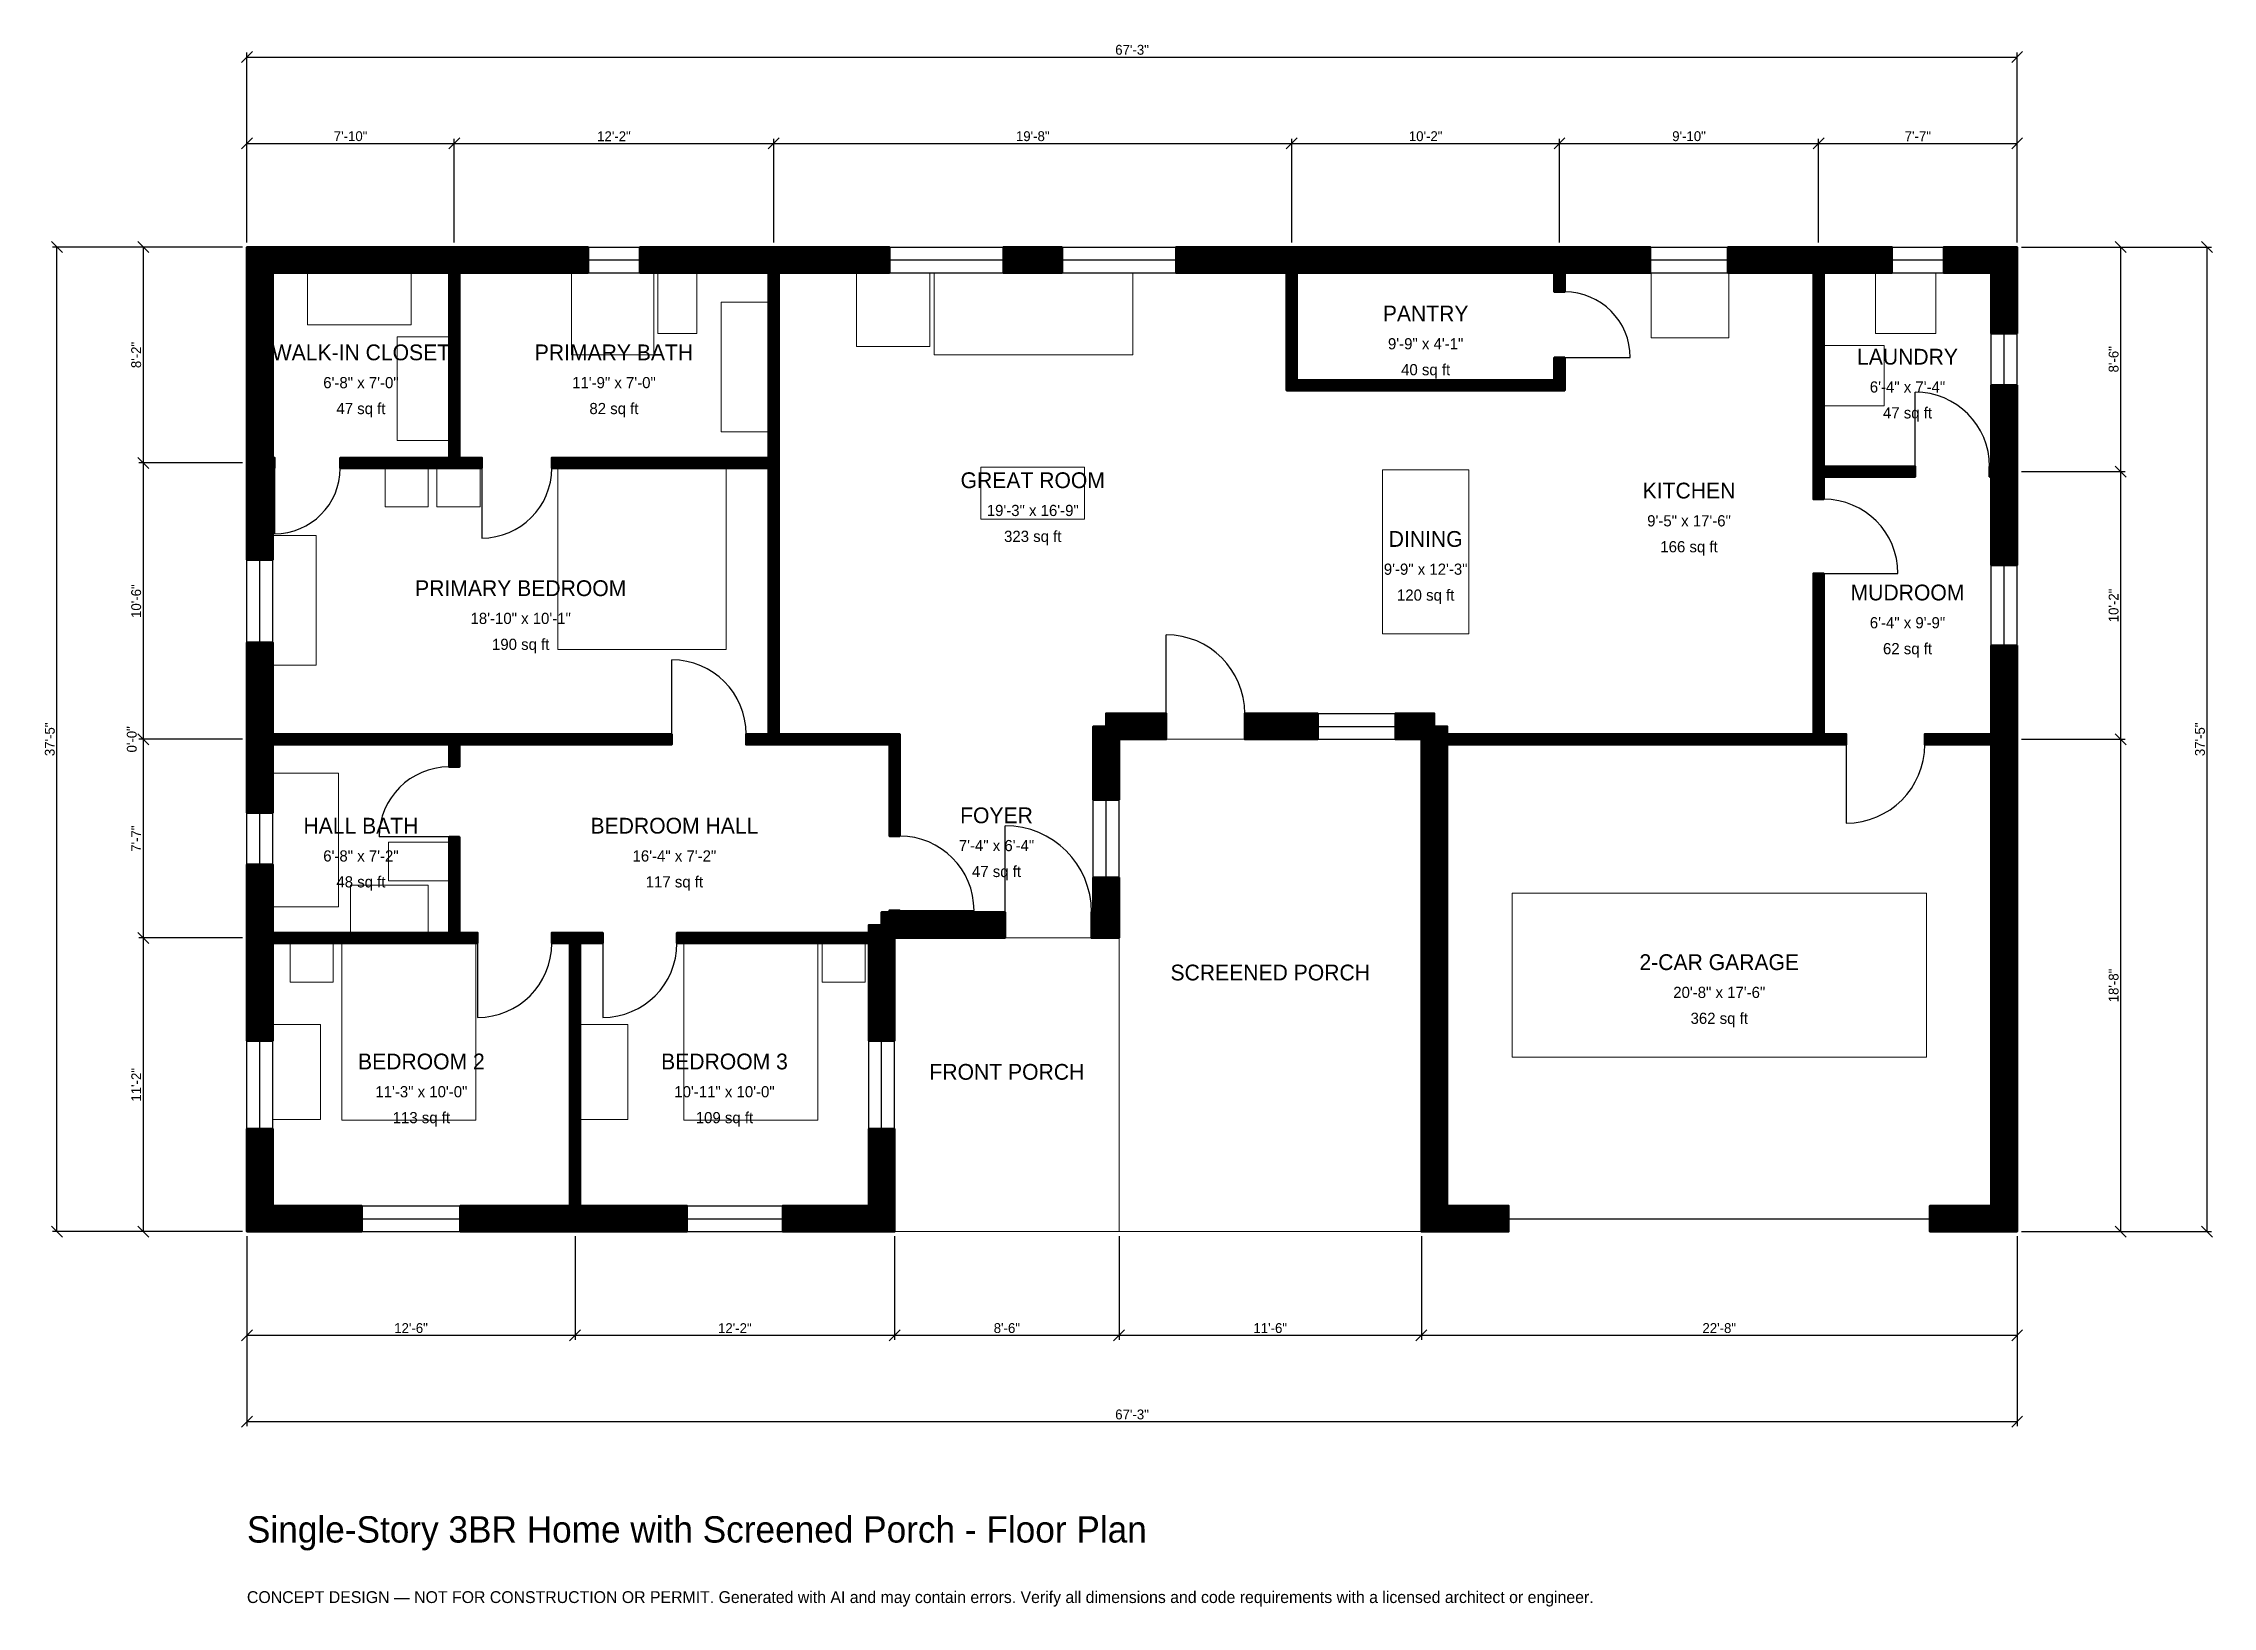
# Model space of a CAD drawing. Header units: inches. Extents: x -93 to 896, y -171 to 542.
import ezdxf
from ezdxf.enums import TextEntityAlignment as Align

# ---------------------------------------------------------------- set-up
doc = ezdxf.new("R2010")
doc.units = ezdxf.units.IN
doc.header["$MEASUREMENT"] = 0
doc.linetypes.add('DASHED', pattern=[0.6, 0.5, -0.1])
for name, color, linetype, lineweight in [('A-ANNO-DIMS', 1, 'Continuous', 13), ('A-ANNO-TEXT', 7, 'Continuous', 18), ('A-AREA-IDEN', 7, 'Continuous', 18), ('A-DOOR', 2, 'Continuous', 25), ('A-FLOR-FIXT', 9, 'Continuous', 13), ('A-FURN', 9, 'Continuous', 13), ('A-GLAZ', 4, 'Continuous', 25), ('A-SITE-PAVE', 8, 'Continuous', 13), ('A-WALL', 7, 'Continuous', 50), ('A-WALL-PATT', 8, 'Continuous', 13)]:
    doc.layers.add(name, color=color, linetype=linetype, lineweight=lineweight)
doc.dimstyles.new('PLAN', dxfattribs={"dimtxt": 4.5, "dimasz": 3, "dimexe": 2, "dimexo": 2, "dimgap": 1, "dimtad": 1, "dimdec": 0, "dimlunit": 4, "dimtsz": 2.5, "dimcen": 2.5, "dimclrd": 1, "dimclre": 1, "dimazin": 3, "dimtfac": 1, "dimtmove": 0, "dimatfit": 3})

msp = doc.modelspace()

# ---------------------------------------------------------------- hatches: boundary and pattern name
at = {"layer": 'A-WALL-PATT'}
h = msp.add_hatch(dxfattribs=at)
h.set_pattern_fill('ANSI31', color=8, scale=0.8)
h.paths.add_polyline_path([(143.7008, 0), (97.2441, 0), (97.2441, 11.811), (143.7008, 11.811), (147.2441, 11.811), (147.2441, 131.4961), (138.9764, 131.4961), (138.9764, 136.2205), (147.2441, 136.2205), (151.9685, 136.2205), (162.2047, 136.2205), (162.2047, 131.4961), (151.9685, 131.4961), (151.9685, 11.811), (155.5118, 11.811), (200.5906, 11.811), (200.5906, 0), (155.5118, 0), (151.9685, 0), (151.9685, 0), (147.2441, 0), (147.2441, 0), (143.7008, 0)])
h.paths.add_polyline_path([(11.811, 0), (11.811, 0), (0, 0), (0, 0), (0, 0), (0, 0), (0, 11.811), (0, 11.811), (0, 46.8504), (11.811, 46.8504), (11.811, 11.811), (52.3622, 11.811), (52.3622, 0), (11.811, 0)])
h.paths.add_polyline_path([(0, 127.9528), (0, 131.4961), (0, 131.4961), (0, 136.2205), (0, 136.2205), (0, 139.7638), (0, 167.3228), (11.811, 167.3228), (11.811, 139.7638), (11.811, 136.2205), (92.126, 136.2205), (92.126, 179.9213), (96.8504, 179.9213), (96.8504, 136.2205), (105.1181, 136.2205), (105.1181, 131.4961), (96.8504, 131.4961), (92.126, 131.4961), (11.811, 131.4961), (11.811, 127.9528), (11.811, 87.0079), (0, 87.0079), (0, 127.9528)])
h.paths.add_polyline_path([(0, 218.5039), (0, 222.0472), (0, 222.0472), (0, 226.7717), (0, 226.7717), (0, 230.315), (0, 268.5039), (11.811, 268.5039), (11.811, 230.315), (11.811, 226.7717), (92.126, 226.7717), (96.8504, 226.7717), (193.7008, 226.7717), (193.7008, 222.0472), (96.8504, 222.0472), (96.8504, 211.811), (92.126, 211.811), (92.126, 222.0472), (11.811, 222.0472), (11.811, 218.5039), (11.811, 190.9449), (0, 190.9449), (0, 218.5039)])
h.paths.add_polyline_path([(0, 344.4882), (0, 348.0315), (0, 348.0315), (0, 352.7559), (0, 352.7559), (0, 356.2992), (0, 437.0079), (0, 437.0079), (0, 448.8189), (0, 448.8189), (0, 448.8189), (11.811, 448.8189), (11.811, 448.8189), (88.5827, 448.8189), (92.126, 448.8189), (92.126, 448.8189), (96.8504, 448.8189), (96.8504, 448.8189), (100.3937, 448.8189), (155.5118, 448.8189), (155.5118, 437.0079), (100.3937, 437.0079), (96.8504, 437.0079), (96.8504, 352.7559), (107.0866, 352.7559), (107.0866, 348.0315), (96.8504, 348.0315), (92.126, 348.0315), (42.5197, 348.0315), (42.5197, 352.7559), (92.126, 352.7559), (92.126, 437.0079), (88.5827, 437.0079), (11.811, 437.0079), (11.811, 356.2992), (11.811, 352.7559), (12.5984, 352.7559), (12.5984, 348.0315), (11.811, 348.0315), (11.811, 344.4882), (11.811, 306.2992), (0, 306.2992), (0, 344.4882)])
h.paths.add_polyline_path([(234.252, 448.8189), (237.7953, 448.8189), (237.7953, 448.8189), (242.5197, 448.8189), (242.5197, 448.8189), (246.063, 448.8189), (292.9134, 448.8189), (292.9134, 437.0079), (246.063, 437.0079), (242.5197, 437.0079), (242.5197, 352.7559), (242.5197, 348.0315), (242.5197, 226.7717), (292.9134, 226.7717), (297.6378, 226.7717), (297.6378, 222.0472), (297.6378, 180.315), (292.9134, 180.315), (292.9134, 222.0472), (242.5197, 222.0472), (237.7953, 222.0472), (227.5591, 222.0472), (227.5591, 226.7717), (237.7953, 226.7717), (237.7953, 348.0315), (138.9764, 348.0315), (138.9764, 352.7559), (237.7953, 352.7559), (237.7953, 437.0079), (234.252, 437.0079), (179.1339, 437.0079), (179.1339, 448.8189), (234.252, 448.8189)])
h.paths.add_polyline_path([(371.6535, 448.8189), (371.6535, 437.0079), (344.8819, 437.0079), (344.8819, 448.8189), (371.6535, 448.8189)])
h.paths.add_polyline_path([(470.4724, 448.8189), (474.0157, 448.8189), (474.0157, 448.8189), (478.7402, 448.8189), (478.7402, 448.8189), (482.2835, 448.8189), (592.5197, 448.8189), (596.063, 448.8189), (596.063, 448.8189), (600.7874, 448.8189), (600.7874, 448.8189), (604.3307, 448.8189), (639.7638, 448.8189), (639.7638, 437.0079), (604.3307, 437.0079), (600.7874, 437.0079), (600.7874, 428.3465), (596.063, 428.3465), (596.063, 437.0079), (592.5197, 437.0079), (482.2835, 437.0079), (478.7402, 437.0079), (478.7402, 388.189), (596.063, 388.189), (596.063, 398.4252), (600.7874, 398.4252), (600.7874, 388.189), (600.7874, 383.4646), (596.063, 383.4646), (478.7402, 383.4646), (474.0157, 383.4646), (474.0157, 388.189), (474.0157, 437.0079), (470.4724, 437.0079), (423.622, 437.0079), (423.622, 448.8189), (470.4724, 448.8189)])
h.paths.add_polyline_path([(710.6299, 448.8189), (714.1732, 448.8189), (714.1732, 448.8189), (718.8976, 448.8189), (718.8976, 448.8189), (722.4409, 448.8189), (750, 448.8189), (750, 437.0079), (722.4409, 437.0079), (718.8976, 437.0079), (718.8976, 348.8189), (760.6299, 348.8189), (760.6299, 344.0945), (718.8976, 344.0945), (718.8976, 333.8583), (714.1732, 333.8583), (714.1732, 344.0945), (714.1732, 348.8189), (714.1732, 437.0079), (710.6299, 437.0079), (675.1968, 437.0079), (675.1968, 448.8189), (710.6299, 448.8189)])
h.paths.add_polyline_path([(795.2756, 448.8189), (795.2756, 448.8189), (807.0866, 448.8189), (807.0866, 448.8189), (807.0867, 448.8189), (807.0867, 437.0079), (807.0866, 437.0079), (807.0866, 409.4488), (795.2756, 409.4488), (795.2756, 437.0079), (773.622, 437.0079), (773.622, 448.8189), (795.2756, 448.8189)])
h.paths.add_polyline_path([(807.0866, 352.3622), (807.0866, 348.8189), (807.0867, 348.8189), (807.0867, 344.0945), (807.0866, 344.0945), (807.0866, 340.5512), (807.0866, 303.7402), (795.2756, 303.7402), (795.2756, 340.5512), (795.2756, 344.0945), (794.4882, 344.0945), (794.4882, 348.8189), (795.2756, 348.8189), (795.2756, 352.3622), (795.2756, 385.8268), (807.0866, 385.8268), (807.0866, 352.3622)])
h.paths.add_polyline_path([(807.0866, 230.315), (807.0866, 226.7717), (807.0867, 226.7717), (807.0867, 222.0472), (807.0866, 222.0472), (807.0866, 218.5039), (807.0866, 11.811), (807.0867, 11.811), (807.0867, 0), (807.0866, 0), (807.0866, 0), (795.2756, 0), (795.2756, 0), (767.3228, 0), (767.3228, 11.811), (795.2756, 11.811), (795.2756, 218.5039), (795.2756, 222.0472), (764.9606, 222.0472), (764.9606, 226.7717), (795.2756, 226.7717), (795.2756, 230.315), (795.2756, 267.126), (807.0866, 267.126), (807.0866, 230.315)])
h.paths.add_polyline_path([(547.2441, 0), (547.2441, 0), (535.4331, 0), (535.4331, 0), (535.433, 0), (535.433, 11.811), (535.4331, 11.811), (535.4331, 222.0472), (535.433, 222.0472), (535.433, 224.4094), (533.0709, 224.4094), (533.0709, 224.4094), (523.622, 224.4094), (523.622, 236.2205), (541.3386, 236.2205), (541.3386, 230.315), (547.2441, 230.315), (547.2441, 226.7717), (596.063, 226.7717), (600.7874, 226.7717), (714.1732, 226.7717), (714.1732, 300), (718.8976, 300), (718.8976, 226.7717), (729.1339, 226.7717), (729.1339, 222.0472), (718.8976, 222.0472), (714.1732, 222.0472), (600.7874, 222.0472), (596.063, 222.0472), (547.2441, 222.0472), (547.2441, 11.811), (575.1968, 11.811), (575.1968, 0), (547.2441, 0)])
h.paths.add_polyline_path([(482.2835, 224.4094), (470.4724, 224.4094), (454.9213, 224.4094), (454.9213, 236.2205), (470.4724, 236.2205), (482.2835, 236.2205), (488.189, 236.2205), (488.189, 224.4094), (482.2835, 224.4094)])
h.paths.add_polyline_path([(397.6378, 224.4094), (397.6378, 196.8504), (385.8268, 196.8504), (385.8268, 230.315), (391.7323, 230.315), (391.7323, 236.2205), (419.0945, 236.2205), (419.0945, 224.4094), (397.6378, 224.4094)])
h.paths.add_polyline_path([(397.6378, 145.6693), (397.6378, 145.6693), (397.6378, 133.8583), (397.6378, 133.8583), (397.6378, 133.8582), (385.8268, 133.8582), (385.8268, 133.8583), (385.0394, 133.8583), (385.0394, 145.6693), (385.8268, 145.6693), (385.8268, 161.4173), (397.6378, 161.4173), (397.6378, 145.6693)])
h.paths.add_polyline_path([(297.6378, 133.8583), (297.6378, 133.8582), (295.2756, 133.8582), (295.2756, 131.4961), (295.2756, 131.4961), (295.2756, 87.0079), (283.4646, 87.0079), (283.4646, 131.4961), (196.063, 131.4961), (196.063, 136.2205), (283.4646, 136.2205), (283.4646, 139.7638), (289.3701, 139.7638), (289.3701, 145.6693), (292.9134, 145.6693), (292.9134, 146.4567), (297.6378, 146.4567), (297.6378, 145.6693), (345.6693, 145.6693), (345.6693, 133.8583), (297.6378, 133.8583)])
h.paths.add_polyline_path([(295.2756, 11.811), (295.2756, 11.811), (295.2756, 0), (295.2756, 0), (295.2756, 0), (283.4646, 0), (283.4646, 0), (244.2913, 0), (244.2913, 11.811), (283.4646, 11.811), (283.4646, 46.8504), (295.2756, 46.8504), (295.2756, 11.811)])

# ---------------------------------------------------------------- linework, layer by layer
at = {"layer": 'A-DOOR'}
for p, q in [((600.7874, 398.4252), (630.7087, 398.4252)), ((760.6299, 348.8189), (760.6299, 382.6772)), ((12.5984, 348.0315), (12.5984, 318.1102)), ((107.0866, 348.0315), (107.0866, 316.1417)), ((718.8976, 300), (752.7559, 300)), ((419.0945, 236.2205), (419.0945, 272.0472)), ((193.7008, 226.7717), (193.7008, 260.6299)), ((729.1339, 222.0472), (729.1339, 186.2205)), ((92.126, 179.9213), (60.2362, 179.9213)), ((345.6693, 145.6693), (345.6693, 185.0394)), ((297.6378, 146.4567), (331.4961, 146.4567)), ((105.1181, 131.4961), (105.1181, 97.6378)), ((162.2047, 131.4961), (162.2047, 97.6378))]:
    msp.add_line(p, q, dxfattribs=at)
at = {"layer": 'A-DOOR', "linetype": 'DASHED'}
msp.add_line((575.1968, 5.9055), (767.3228, 5.9055), dxfattribs=at)
at = {"layer": 'A-DOOR'}
for centre, radius, start, end in [((600.7874, 398.4252), 29.9213, 0, 90), ((760.6299, 348.8189), 33.8583, 0, 90), ((12.5984, 348.0315), 29.9213, 270, 360), ((107.0866, 348.0315), 31.8898, 270, 360), ((718.8976, 300), 33.8583, 0, 90), ((419.0945, 236.2205), 35.8268, 0, 90), ((193.7008, 226.7717), 33.8583, 0, 90), ((729.1339, 222.0472), 35.8268, 270, 360), ((92.126, 179.9213), 31.8898, 90, 180), ((297.6378, 146.4567), 33.8583, 0, 90), ((345.6693, 145.6693), 39.3701, 0, 90), ((105.1181, 131.4961), 33.8583, 270, 360), ((162.2047, 131.4961), 33.8583, 270, 360)]:
    msp.add_arc(centre, radius, start, end, dxfattribs=at)
at = {"layer": 'A-FLOR-FIXT'}
for points in [[(148.0315, 399.6063), (185.4331, 399.6063), (185.4331, 437.0079), (148.0315, 437.0079)], [(187.4016, 409.4488), (205.1181, 409.4488), (205.1181, 437.0079), (187.4016, 437.0079)], [(216.1417, 364.5669), (237.7953, 364.5669), (237.7953, 423.622), (216.1417, 423.622)], [(11.811, 148.0315), (41.7323, 148.0315), (41.7323, 209.0551), (11.811, 209.0551)], [(64.5669, 159.8425), (92.126, 159.8425), (92.126, 177.5591), (64.5669, 177.5591)], [(47.2441, 136.2205), (82.6772, 136.2205), (82.6772, 157.874), (47.2441, 157.874)]]:
    msp.add_lwpolyline(points, close=True, dxfattribs=at)
at = {"layer": 'A-FURN'}
for points in [[(27.5591, 413.3858), (74.8031, 413.3858), (74.8031, 437.0079), (27.5591, 437.0079)], [(277.9528, 403.5433), (311.4173, 403.5433), (311.4173, 437.0079), (277.9528, 437.0079)], [(313.3858, 399.6063), (403.937, 399.6063), (403.937, 437.0079), (313.3858, 437.0079)], [(640.1575, 407.4803), (675.5906, 407.4803), (675.5906, 437.0079), (640.1575, 437.0079)], [(742.5197, 409.4488), (770.0787, 409.4488), (770.0787, 437.0079), (742.5197, 437.0079)], [(68.5039, 360.6299), (92.126, 360.6299), (92.126, 407.874), (68.5039, 407.874)], [(718.8976, 376.378), (746.4567, 376.378), (746.4567, 403.937), (718.8976, 403.937)], [(62.9921, 330.315), (82.6772, 330.315), (82.6772, 348.0315), (62.9921, 348.0315)], [(86.6142, 330.315), (106.2992, 330.315), (106.2992, 348.0315), (86.6142, 348.0315)], [(141.7323, 265.3543), (218.5039, 265.3543), (218.5039, 348.0315), (141.7323, 348.0315)], [(334.6457, 324.8031), (381.8898, 324.8031), (381.8898, 348.4252), (334.6457, 348.4252)], [(517.7165, 272.4409), (557.0866, 272.4409), (557.0866, 347.2441), (517.7165, 347.2441)], [(11.811, 258.2677), (31.4961, 258.2677), (31.4961, 317.3228), (11.811, 317.3228)], [(576.7717, 79.5276), (765.748, 79.5276), (765.748, 154.3307), (576.7717, 154.3307)], [(19.685, 113.7795), (39.3701, 113.7795), (39.3701, 131.4961), (19.685, 131.4961)], [(43.3071, 50.7874), (104.3307, 50.7874), (104.3307, 131.4961), (43.3071, 131.4961)], [(199.2126, 50.7874), (260.2362, 50.7874), (260.2362, 131.4961), (199.2126, 131.4961)], [(262.2047, 113.7795), (281.8898, 113.7795), (281.8898, 131.4961), (262.2047, 131.4961)], [(11.811, 51.1811), (33.4646, 51.1811), (33.4646, 94.4882), (11.811, 94.4882)], [(151.9685, 51.1811), (173.622, 51.1811), (173.622, 94.4882), (151.9685, 94.4882)]]:
    msp.add_lwpolyline(points, close=True, dxfattribs=at)
at = {"layer": 'A-GLAZ'}
for p, q in [((155.5118, 448.8189), (179.1339, 448.8189)), ((292.9134, 448.8189), (344.8819, 448.8189)), ((371.6535, 448.8189), (423.622, 448.8189)), ((639.7638, 448.8189), (675.1968, 448.8189)), ((750, 448.8189), (773.622, 448.8189)), ((155.5118, 442.9134), (179.1339, 442.9134)), ((155.5118, 437.0079), (179.1339, 437.0079)), ((292.9134, 442.9134), (344.8819, 442.9134)), ((292.9134, 437.0079), (344.8819, 437.0079)), ((371.6535, 442.9134), (423.622, 442.9134)), ((371.6535, 437.0079), (423.622, 437.0079)), ((639.7638, 442.9134), (675.1968, 442.9134)), ((639.7638, 437.0079), (675.1968, 437.0079)), ((750, 442.9134), (773.622, 442.9134)), ((750, 437.0079), (773.622, 437.0079)), ((795.2756, 385.8268), (795.2756, 409.4488)), ((801.1811, 385.8268), (801.1811, 409.4488)), ((807.0866, 385.8268), (807.0866, 409.4488)), ((0, 268.5039), (0, 306.2992)), ((5.9055, 268.5039), (5.9055, 306.2992)), ((11.811, 268.5039), (11.811, 306.2992)), ((795.2756, 267.126), (795.2756, 303.7402)), ((801.1811, 267.126), (801.1811, 303.7402)), ((807.0866, 267.126), (807.0866, 303.7402)), ((488.189, 236.2205), (523.622, 236.2205)), ((488.189, 230.315), (523.622, 230.315)), ((488.189, 224.4094), (523.622, 224.4094)), ((0, 167.3228), (0, 190.9449)), ((5.9055, 167.3228), (5.9055, 190.9449)), ((11.811, 167.3228), (11.811, 190.9449)), ((385.8268, 161.4173), (385.8268, 196.8504)), ((391.7323, 161.4173), (391.7323, 196.8504)), ((397.6378, 161.4173), (397.6378, 196.8504)), ((0, 46.8504), (0, 87.0079)), ((5.9055, 46.8504), (5.9055, 87.0079)), ((11.811, 46.8504), (11.811, 87.0079)), ((283.4646, 46.8504), (283.4646, 87.0079)), ((289.3701, 46.8504), (289.3701, 87.0079)), ((295.2756, 46.8504), (295.2756, 87.0079)), ((52.3622, 11.811), (97.2441, 11.811)), ((200.5906, 11.811), (244.2913, 11.811)), ((52.3622, 5.9055), (97.2441, 5.9055)), ((52.3622, 0), (97.2441, 0)), ((200.5906, 5.9055), (244.2913, 5.9055)), ((200.5906, 0), (244.2913, 0))]:
    msp.add_line(p, q, dxfattribs=at)
at = {"layer": 'A-SITE-PAVE', "linetype": 'DASHED'}
for points in [[(397.6378, 0), (535.4331, 0), (535.4331, 224.4094), (397.6378, 224.4094)], [(295.2756, 0), (397.6378, 0), (397.6378, 133.8583), (295.2756, 133.8583)]]:
    msp.add_lwpolyline(points, close=True, dxfattribs=at)
at = {"layer": 'A-WALL'}
for points in [[(0, 344.4882), (0, 348.0315), (0, 348.0315), (0, 352.7559), (0, 352.7559), (0, 356.2992), (0, 437.0079), (0, 437.0079), (0, 448.8189), (0, 448.8189), (0, 448.8189), (11.811, 448.8189), (11.811, 448.8189), (88.5827, 448.8189), (92.126, 448.8189), (92.126, 448.8189), (96.8504, 448.8189), (96.8504, 448.8189), (100.3937, 448.8189), (155.5118, 448.8189), (155.5118, 437.0079), (100.3937, 437.0079), (96.8504, 437.0079), (96.8504, 352.7559), (107.0866, 352.7559), (107.0866, 348.0315), (96.8504, 348.0315), (92.126, 348.0315), (42.5197, 348.0315), (42.5197, 352.7559), (92.126, 352.7559), (92.126, 437.0079), (88.5827, 437.0079), (11.811, 437.0079), (11.811, 356.2992), (11.811, 352.7559), (12.5984, 352.7559), (12.5984, 348.0315), (11.811, 348.0315), (11.811, 344.4882), (11.811, 306.2992), (0, 306.2992), (0, 344.4882)], [(234.252, 448.8189), (237.7953, 448.8189), (237.7953, 448.8189), (242.5197, 448.8189), (242.5197, 448.8189), (246.063, 448.8189), (292.9134, 448.8189), (292.9134, 437.0079), (246.063, 437.0079), (242.5197, 437.0079), (242.5197, 352.7559), (242.5197, 348.0315), (242.5197, 226.7717), (292.9134, 226.7717), (297.6378, 226.7717), (297.6378, 222.0472), (297.6378, 180.315), (292.9134, 180.315), (292.9134, 222.0472), (242.5197, 222.0472), (237.7953, 222.0472), (227.5591, 222.0472), (227.5591, 226.7717), (237.7953, 226.7717), (237.7953, 348.0315), (138.9764, 348.0315), (138.9764, 352.7559), (237.7953, 352.7559), (237.7953, 437.0079), (234.252, 437.0079), (179.1339, 437.0079), (179.1339, 448.8189), (234.252, 448.8189)], [(371.6535, 448.8189), (371.6535, 437.0079), (344.8819, 437.0079), (344.8819, 448.8189), (371.6535, 448.8189)], [(470.4724, 448.8189), (474.0157, 448.8189), (474.0157, 448.8189), (478.7402, 448.8189), (478.7402, 448.8189), (482.2835, 448.8189), (592.5197, 448.8189), (596.063, 448.8189), (596.063, 448.8189), (600.7874, 448.8189), (600.7874, 448.8189), (604.3307, 448.8189), (639.7638, 448.8189), (639.7638, 437.0079), (604.3307, 437.0079), (600.7874, 437.0079), (600.7874, 428.3465), (596.063, 428.3465), (596.063, 437.0079), (592.5197, 437.0079), (482.2835, 437.0079), (478.7402, 437.0079), (478.7402, 388.189), (596.063, 388.189), (596.063, 398.4252), (600.7874, 398.4252), (600.7874, 388.189), (600.7874, 383.4646), (596.063, 383.4646), (478.7402, 383.4646), (474.0157, 383.4646), (474.0157, 388.189), (474.0157, 437.0079), (470.4724, 437.0079), (423.622, 437.0079), (423.622, 448.8189), (470.4724, 448.8189)], [(710.6299, 448.8189), (714.1732, 448.8189), (714.1732, 448.8189), (718.8976, 448.8189), (718.8976, 448.8189), (722.4409, 448.8189), (750, 448.8189), (750, 437.0079), (722.4409, 437.0079), (718.8976, 437.0079), (718.8976, 348.8189), (760.6299, 348.8189), (760.6299, 344.0945), (718.8976, 344.0945), (718.8976, 333.8583), (714.1732, 333.8583), (714.1732, 344.0945), (714.1732, 348.8189), (714.1732, 437.0079), (710.6299, 437.0079), (675.1968, 437.0079), (675.1968, 448.8189), (710.6299, 448.8189)], [(795.2756, 448.8189), (795.2756, 448.8189), (807.0866, 448.8189), (807.0866, 448.8189), (807.0867, 448.8189), (807.0867, 437.0079), (807.0866, 437.0079), (807.0866, 409.4488), (795.2756, 409.4488), (795.2756, 437.0079), (773.622, 437.0079), (773.622, 448.8189), (795.2756, 448.8189)], [(807.0866, 352.3622), (807.0866, 348.8189), (807.0867, 348.8189), (807.0867, 344.0945), (807.0866, 344.0945), (807.0866, 340.5512), (807.0866, 303.7402), (795.2756, 303.7402), (795.2756, 340.5512), (795.2756, 344.0945), (794.4882, 344.0945), (794.4882, 348.8189), (795.2756, 348.8189), (795.2756, 352.3622), (795.2756, 385.8268), (807.0866, 385.8268), (807.0866, 352.3622)], [(547.2441, 0), (547.2441, 0), (535.4331, 0), (535.4331, 0), (535.433, 0), (535.433, 11.811), (535.4331, 11.811), (535.4331, 222.0472), (535.433, 222.0472), (535.433, 224.4094), (533.0709, 224.4094), (533.0709, 224.4094), (523.622, 224.4094), (523.622, 236.2205), (541.3386, 236.2205), (541.3386, 230.315), (547.2441, 230.315), (547.2441, 226.7717), (596.063, 226.7717), (600.7874, 226.7717), (714.1732, 226.7717), (714.1732, 300), (718.8976, 300), (718.8976, 226.7717), (729.1339, 226.7717), (729.1339, 222.0472), (718.8976, 222.0472), (714.1732, 222.0472), (600.7874, 222.0472), (596.063, 222.0472), (547.2441, 222.0472), (547.2441, 11.811), (575.1968, 11.811), (575.1968, 0), (547.2441, 0)], [(0, 218.5039), (0, 222.0472), (0, 222.0472), (0, 226.7717), (0, 226.7717), (0, 230.315), (0, 268.5039), (11.811, 268.5039), (11.811, 230.315), (11.811, 226.7717), (92.126, 226.7717), (96.8504, 226.7717), (193.7008, 226.7717), (193.7008, 222.0472), (96.8504, 222.0472), (96.8504, 211.811), (92.126, 211.811), (92.126, 222.0472), (11.811, 222.0472), (11.811, 218.5039), (11.811, 190.9449), (0, 190.9449), (0, 218.5039)], [(807.0866, 230.315), (807.0866, 226.7717), (807.0867, 226.7717), (807.0867, 222.0472), (807.0866, 222.0472), (807.0866, 218.5039), (807.0866, 11.811), (807.0867, 11.811), (807.0867, 0), (807.0866, 0), (807.0866, 0), (795.2756, 0), (795.2756, 0), (767.3228, 0), (767.3228, 11.811), (795.2756, 11.811), (795.2756, 218.5039), (795.2756, 222.0472), (764.9606, 222.0472), (764.9606, 226.7717), (795.2756, 226.7717), (795.2756, 230.315), (795.2756, 267.126), (807.0866, 267.126), (807.0866, 230.315)], [(397.6378, 224.4094), (397.6378, 196.8504), (385.8268, 196.8504), (385.8268, 230.315), (391.7323, 230.315), (391.7323, 236.2205), (419.0945, 236.2205), (419.0945, 224.4094), (397.6378, 224.4094)], [(482.2835, 224.4094), (470.4724, 224.4094), (454.9213, 224.4094), (454.9213, 236.2205), (470.4724, 236.2205), (482.2835, 236.2205), (488.189, 236.2205), (488.189, 224.4094), (482.2835, 224.4094)], [(0, 127.9528), (0, 131.4961), (0, 131.4961), (0, 136.2205), (0, 136.2205), (0, 139.7638), (0, 167.3228), (11.811, 167.3228), (11.811, 139.7638), (11.811, 136.2205), (92.126, 136.2205), (92.126, 179.9213), (96.8504, 179.9213), (96.8504, 136.2205), (105.1181, 136.2205), (105.1181, 131.4961), (96.8504, 131.4961), (92.126, 131.4961), (11.811, 131.4961), (11.811, 127.9528), (11.811, 87.0079), (0, 87.0079), (0, 127.9528)], [(397.6378, 145.6693), (397.6378, 145.6693), (397.6378, 133.8583), (397.6378, 133.8583), (397.6378, 133.8582), (385.8268, 133.8582), (385.8268, 133.8583), (385.0394, 133.8583), (385.0394, 145.6693), (385.8268, 145.6693), (385.8268, 161.4173), (397.6378, 161.4173), (397.6378, 145.6693)], [(297.6378, 133.8583), (297.6378, 133.8582), (295.2756, 133.8582), (295.2756, 131.4961), (295.2756, 131.4961), (295.2756, 87.0079), (283.4646, 87.0079), (283.4646, 131.4961), (196.063, 131.4961), (196.063, 136.2205), (283.4646, 136.2205), (283.4646, 139.7638), (289.3701, 139.7638), (289.3701, 145.6693), (292.9134, 145.6693), (292.9134, 146.4567), (297.6378, 146.4567), (297.6378, 145.6693), (345.6693, 145.6693), (345.6693, 133.8583), (297.6378, 133.8583)], [(143.7008, 0), (97.2441, 0), (97.2441, 11.811), (143.7008, 11.811), (147.2441, 11.811), (147.2441, 131.4961), (138.9764, 131.4961), (138.9764, 136.2205), (147.2441, 136.2205), (151.9685, 136.2205), (162.2047, 136.2205), (162.2047, 131.4961), (151.9685, 131.4961), (151.9685, 11.811), (155.5118, 11.811), (200.5906, 11.811), (200.5906, 0), (155.5118, 0), (151.9685, 0), (151.9685, 0), (147.2441, 0), (147.2441, 0), (143.7008, 0)], [(11.811, 0), (11.811, 0), (0, 0), (0, 0), (0, 0), (0, 0), (0, 11.811), (0, 11.811), (0, 46.8504), (11.811, 46.8504), (11.811, 11.811), (52.3622, 11.811), (52.3622, 0), (11.811, 0)], [(295.2756, 11.811), (295.2756, 11.811), (295.2756, 0), (295.2756, 0), (295.2756, 0), (283.4646, 0), (283.4646, 0), (244.2913, 0), (244.2913, 11.811), (283.4646, 11.811), (283.4646, 46.8504), (295.2756, 46.8504), (295.2756, 11.811)]]:
    msp.add_lwpolyline(points, close=True, dxfattribs=at)

# ---------------------------------------------------------------- texts
at = {"layer": 'A-ANNO-TEXT'}
for s, height, p in [('Single-Story 3BR Home with Screened Porch - Floor Plan', 12, (0, -141.7323)), ('CONCEPT DESIGN — NOT FOR CONSTRUCTION OR PERMIT. Generated with AI and may contain errors. Verify all dimensions and code requirements with a licensed architect or engineer.', 5.4, (0, -169.2913))]:
    msp.add_text(s, height=height, dxfattribs=at).set_placement(p)
at = {"layer": 'A-AREA-IDEN'}
for s, height, p in [('PANTRY', 7.2, (537.4016, 418.5039)), ('9\'-9" x 4\'-1"', 5.1, (537.4016, 404.7244)), ('WALK-IN CLOSET', 7.2, (51.9685, 400.7874)), ('PRIMARY BATH', 7.2, (167.3228, 400.7874)), ('40 sq ft', 5.1, (537.4016, 392.9134)), ('LAUNDRY', 7.2, (757.0866, 398.8189)), ('6\'-8" x 7\'-0"', 5.1, (51.9685, 387.0079)), ('11\'-9" x 7\'-0"', 5.1, (167.3228, 387.0079)), ('6\'-4" x 7\'-4"', 5.1, (757.0866, 385.0394)), ('47 sq ft', 5.1, (51.9685, 375.1969)), ('82 sq ft', 5.1, (167.3228, 375.1969)), ('47 sq ft', 5.1, (757.0866, 373.2283)), ('GREAT ROOM', 7.2, (358.2677, 342.5197)), ('KITCHEN', 7.2, (657.4803, 337.7953)), ('19\'-3" x 16\'-9"', 5.1, (358.2677, 328.7402)), ('9\'-5" x 17\'-6"', 5.1, (657.4803, 324.0157)), ('323 sq ft', 5.1, (358.2677, 316.9291)), ('DINING', 7.2, (537.4016, 315.748)), ('166 sq ft', 5.1, (657.4803, 312.2047)), ('PRIMARY BEDROOM', 7.2, (124.8031, 293.3071)), ('9\'-9" x 12\'-3"', 5.1, (537.4016, 301.9685)), ('120 sq ft', 5.1, (537.4016, 290.1575)), ('MUDROOM', 7.2, (757.0866, 291.3386)), ('18\'-10" x 10\'-1"', 5.1, (124.8031, 279.5276)), ('6\'-4" x 9\'-9"', 5.1, (757.0866, 277.5591)), ('190 sq ft', 5.1, (124.8031, 267.7165)), ('62 sq ft', 5.1, (757.0866, 265.748)), ('HALL BATH', 7.2, (51.9685, 185.0394)), ('BEDROOM HALL', 7.2, (194.8819, 185.0394)), ('FOYER', 7.2, (341.7323, 189.7638)), ('7\'-4" x 6\'-4"', 5.1, (341.7323, 175.9843)), ('6\'-8" x 7\'-2"', 5.1, (51.9685, 171.2598)), ('16\'-4" x 7\'-2"', 5.1, (194.8819, 171.2598)), ('48 sq ft', 5.1, (51.9685, 159.4488)), ('117 sq ft', 5.1, (194.8819, 159.4488)), ('47 sq ft', 5.1, (341.7323, 164.1732)), ('SCREENED PORCH', 7.2, (466.5354, 118.1102)), ('2-CAR GARAGE', 7.2, (671.2598, 122.8346)), ('20\'-8" x 17\'-6"', 5.1, (671.2598, 109.0551)), ('362 sq ft', 5.1, (671.2598, 97.2441)), ('BEDROOM 2', 7.2, (79.5276, 77.5591)), ('BEDROOM 3', 7.2, (217.7165, 77.5591)), ('FRONT PORCH', 7.2, (346.4567, 72.8346)), ('11\'-3" x 10\'-0"', 5.1, (79.5276, 63.7795)), ('10\'-11" x 10\'-0"', 5.1, (217.7165, 63.7795)), ('113 sq ft', 5.1, (79.5276, 51.9685)), ('109 sq ft', 5.1, (217.7165, 51.9685))]:
    msp.add_text(s, height=height, dxfattribs=at).set_placement(p, align=Align.MIDDLE_CENTER)

# ---------------------------------------------------------------- dimensions: what is measured, and where the dimension line sits
at = {"layer": 'A-ANNO-DIMS'}
for base, p1, p2, text in [((0, 535.4331), (0, 448.8189), (807.0866, 448.8189), '67\'-3"'), ((0, 496.063), (0, 448.8189), (94.4882, 448.8189), '7\'-10"'), ((94.4882, 496.063), (94.4882, 448.8189), (240.1575, 448.8189), '12\'-2"'), ((240.1575, 496.063), (240.1575, 448.8189), (476.378, 448.8189), '19\'-8"'), ((476.378, 496.063), (476.378, 448.8189), (598.4252, 448.8189), '10\'-2"'), ((598.4252, 496.063), (598.4252, 448.8189), (716.5354, 448.8189), '9\'-10"'), ((716.5354, 496.063), (716.5354, 448.8189), (807.0866, 448.8189), '7\'-7"'), ((0, -47.2441), (0, 0), (149.6063, 0), '12\'-6"'), ((0, -86.6142), (0, 0), (807.0866, 0), '67\'-3"'), ((149.6063, -47.2441), (149.6063, 0), (295.2756, 0), '12\'-2"'), ((295.2756, -47.2441), (295.2756, 0), (397.6378, 0), '8\'-6"'), ((397.6378, -47.2441), (397.6378, 0), (535.4331, 0), '11\'-6"'), ((535.4331, -47.2441), (535.4331, 0), (807.0866, 0), '22\'-8"')]:
    msp.add_linear_dim(base=base, p1=p1, p2=p2, text=text, dimstyle='PLAN', dxfattribs=at).render()
for base, p1, p2, text in [((-86.6142, 0), (0, 0), (0, 448.8189), '37\'-5"'), ((-47.2441, 350.3937), (0, 350.3937), (0, 448.8189), '8\'-2"'), ((854.3307, 346.4567), (807.0866, 346.4567), (807.0866, 448.8189), '8\'-6"'), ((893.7008, 0), (807.0866, 0), (807.0866, 448.8189), '37\'-5"'), ((-47.2441, 224.4094), (0, 224.4094), (0, 350.3937), '10\'-6"'), ((854.3307, 224.4094), (807.0866, 224.4094), (807.0866, 346.4567), '10\'-2"'), ((-47.2441, 224.4094), (0, 224.4094), (0, 224.4094), '0\'-0"'), ((-47.2441, 133.8583), (0, 133.8583), (0, 224.4094), '7\'-7"'), ((854.3307, 0), (807.0866, 0), (807.0866, 224.4094), '18\'-8"'), ((-47.2441, 0), (0, 0), (0, 133.8583), '11\'-2"')]:
    msp.add_linear_dim(base=base, p1=p1, p2=p2, angle=90, text=text, dimstyle='PLAN', dxfattribs=at).render()

doc.saveas('drawing.dxf')
